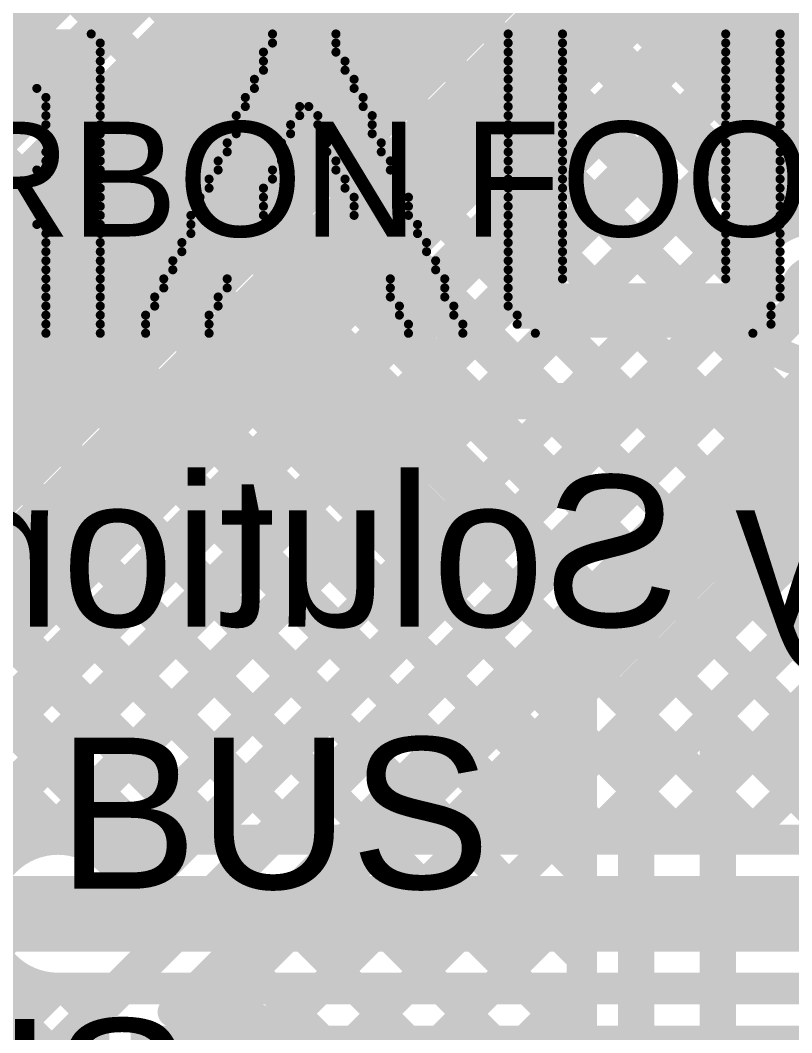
# Model space of a CAD drawing. Header units: millimetres. Extents: x -0.33 to 3.26, y -0.12 to 2.83.
# Drawn here: x 0.8455 to 1.1009, y 0.5646 to 0.8995 of the extents above; entities that cross this region are included whole.
import ezdxf

# ---------------------------------------------------------------- set-up
doc = ezdxf.new("R2010")
doc.units = ezdxf.units.MM
doc.header["$MEASUREMENT"] = 0
for name, color, linetype in [('BottomLayer', 5, 'Continuous'), ('BottomOverlay', 54, 'Continuous'), ('TopLayer', 1, 'Continuous'), ('TopOverlay', 2, 'Continuous'), ('ViaHoleLayer', 16, 'Continuous')]:
    doc.layers.add(name, color=color, linetype=linetype)
doc.styles.add('Agency FB', font='', dxfattribs={"height": 0.2})
doc.styles.add('Arial', font='', dxfattribs={"height": 0.2})
doc.styles.get('Agency FB').set_extended_font_data('Agency FB')
doc.styles.get('Arial').set_extended_font_data('Arial')

msp = doc.modelspace()

# ---------------------------------------------------------------- hatches: boundary and pattern name
at = {"layer": 'BottomLayer'}
h = msp.add_hatch(color=5, dxfattribs=at)
edge = h.paths.add_edge_path()
edge.add_arc((1.109, 0.81), 0.01181, 0, 360)
h = msp.add_hatch(color=5, dxfattribs=at)
edge = h.paths.add_edge_path()
edge.add_arc((0.858, 0.604), 0.01181, 0, 360)
at = {"layer": 'TopLayer'}
h = msp.add_hatch(color=1, dxfattribs=at)
edge = h.paths.add_edge_path()
edge.add_arc((1.109, 0.81), 0.01181, 0, 360)
h = msp.add_hatch(color=1, dxfattribs=at)
edge = h.paths.add_edge_path()
edge.add_arc((0.858, 0.604), 0.01181, 0, 360)
msp.add_hatch(color=1, dxfattribs=at).paths.add_polyline_path([(0.882, 0.525), (1.595, 0.525), (1.595, 0.567), (0.882, 0.567)])
at = {"layer": 'ViaHoleLayer'}
h = msp.add_hatch(color=16, dxfattribs=at)
edge = h.paths.add_edge_path()
edge.add_arc((0.858, 0.604), 0.00591, 0, 360)

# ---------------------------------------------------------------- linework, layer by layer
at = {"layer": 'BottomLayer'}
for points, const_width in [([(0.61254, 0.659), (1.06154, 1.108)], 0.01), ([(0.69086, 0.7404), (1.05846, 1.108)], 0.01), ([(0.62, 0.641), (1.079, 1.1)], 0.012), ([(0.45772, 0.44817), (1.09154, 1.082)], 0.01), ([(0.63275, 0.6283), (1.08646, 1.082)], 0.01), ([(0.90891, 0.5715), (1.41398, 1.07656)], 0.01), ([(0.46517, 0.43017), (1.1066, 1.0716)], 0.012), ([(0.47792, 0.41747), (1.11405, 1.0536)], 0.01), ([(0.5693, 0.50575), (1.11714, 1.0536)], 0.01), ([(1.07636, 0.67136), (1.449, 1.044)], 0.012), ([(0.582, 0.493), (1.131, 1.042)], 0.012), ([(0.6, 0.40401), (1.21999, 1.024)], 0.01), ([(0.6, 0.46058), (1.16342, 1.024)], 0.01), ([(0.6, 0.48554), (1.13846, 1.024)], 0.01), ([(0.6, 0.43229), (1.19171, 1.024)], 0.01), ([(0.85277, 0.6285), (1.24827, 1.024)], 0.01), ([(1.09436, 0.6639), (1.45646, 1.026)], 0.01), ([(0.87459, 0.62203), (1.26982, 1.01726)], 0.01), ([(1.05141, 0.93695), (1.16645, 0.82191)], 0.01), ([(1.03727, 0.92281), (1.15231, 0.80777)], 0.01), ([(1.02312, 0.90867), (1.09982, 0.83197)], 0.01), ([(0.89741, 0.89296), (0.89996, 0.89041)], 0.01), ([(1.00898, 0.89453), (1.0863, 0.8172)], 0.01), ([(1.03666, 0.69211), (1.23844, 0.89389)], 0.01), ([(0.99484, 0.88038), (1.07438, 0.80084)], 0.01), ([(1.04936, 0.67936), (1.25119, 0.88119)], 0.012), ([(0.88327, 0.87881), (0.88581, 0.87627)], 0.01), ([(0.9807, 0.86624), (1.06024, 0.7867)], 0.01), ([(0.86913, 0.86467), (0.87167, 0.86213)], 0.01), ([(0.85499, 0.85053), (0.85753, 0.84799)], 0.01), ([(0.96655, 0.8521), (1.0461, 0.77255)], 0.01), ([(0.84084, 0.83639), (0.84339, 0.83384)], 0.01), ([(0.95241, 0.83796), (1.03196, 0.75841)], 0.01), ([(0.93827, 0.82381), (1.01781, 0.74427)], 0.01), ([(0.648, 0.349), (1.109, 0.81)], 0.012), ([(0.88208, 0.60853), (1.08525, 0.81171)], 0.01), ([(0.92413, 0.80967), (1.00367, 0.73013)], 0.01), ([(0.90999, 0.79553), (0.98953, 0.71599)], 0.01), ([(0.89596, 0.5715), (1.11071, 0.78625)], 0.01), ([(0.89584, 0.78139), (0.97539, 0.70184)], 0.01), ([(1.09984, 0.77538), (1.10988, 0.76534)], 0.01), ([(0.8817, 0.76725), (0.96125, 0.6877)], 0.01), ([(1.0857, 0.76124), (1.09574, 0.7512)], 0.01), ([(0.86756, 0.7531), (0.9471, 0.67356)], 0.01), ([(1.07155, 0.7471), (1.0816, 0.73705)], 0.01), ([(0.85342, 0.73896), (0.93296, 0.65942)], 0.01), ([(1.05741, 0.73296), (1.06746, 0.72291)], 0.01), ([(0.83927, 0.72482), (0.91882, 0.64528)], 0.01), ([(1.04327, 0.71881), (1.05331, 0.70877)], 0.01), ([(0.82513, 0.71068), (0.90468, 0.63113)], 0.01), ([(1.02913, 0.70467), (1.03917, 0.69463)], 0.01), ([(0.81099, 0.69653), (0.89053, 0.61699)], 0.01), ([(1.01499, 0.69053), (1.03136, 0.67416)], 0.01), ([(0.79685, 0.68239), (0.85074, 0.6285)], 0.01), ([(1.03136, 0.08882), (1.03136, 0.67936)], 0.01), ([(1.04936, 0.06681), (1.04936, 0.67936)], 0.012), ([(1.00084, 0.67639), (1.03136, 0.64587)], 0.01), ([(1.07636, 0.1119), (1.07636, 0.67136)], 0.012), ([(0.93066, 0.56496), (1.03136, 0.66566)], 0.01), ([(1.09627, 0.66581), (1.10608, 0.656)], 0.01), ([(0.9867, 0.66225), (1.03136, 0.61759)], 0.01), ([(1.09436, 0.656), (1.09436, 0.6639)], 0.01), ([(1.09436, 0.656), (1.429, 0.656)], 0.01), ([(0.97256, 0.6481), (1.03136, 0.5893)], 0.01), ([(0.93836, 0.54438), (1.03136, 0.63738)], 0.01), ([(0.95842, 0.63396), (1.03136, 0.56102)], 0.01), ([(0.839, 0.6285), (0.858, 0.6285)], 0.01), ([(0.94427, 0.61982), (1.03136, 0.53273)], 0.01), ([(0.677, 0.442), (0.839, 0.604)], 0.025), ([(0.839, 0.604), (0.858, 0.604)], 0.025), ([(0.92243, 0.50017), (1.03136, 0.6091)], 0.01), ([(0.93013, 0.60568), (1.03136, 0.50445)], 0.01), ([(0.91599, 0.59153), (1.03136, 0.47617)], 0.01), ([(0.6353, 0.36175), (0.85304, 0.5795)], 0.01), ([(0.69432, 0.42468), (0.84915, 0.5795)], 0.01), ([(0.84915, 0.5795), (0.85304, 0.5795)], 0.01), ([(0.93549, 0.48495), (1.03136, 0.58081)], 0.01), ([(0.90185, 0.57739), (0.90774, 0.5715)], 0.01), ([(0.89596, 0.5715), (0.914, 0.5715)], 0.01)]:
    msp.add_lwpolyline(points, dxfattribs=dict(at, const_width=const_width))
for points, const_width in [([(0.89491, 0.89296, 1), (0.89991, 0.89296, 1)], 0.005), ([(1.00648, 0.89453, 1), (1.01148, 0.89453, 1)], 0.005), ([(0.89746, 0.89041, 1), (0.90246, 0.89041, 1)], 0.005), ([(0.99234, 0.88038, 1), (0.99734, 0.88038, 1)], 0.005), ([(0.88077, 0.87881, 1), (0.88577, 0.87881, 1)], 0.005), ([(0.88331, 0.87627, 1), (0.88831, 0.87627, 1)], 0.005), ([(0.9782, 0.86624, 1), (0.9832, 0.86624, 1)], 0.005), ([(0.86663, 0.86467, 1), (0.87163, 0.86467, 1)], 0.005), ([(0.86917, 0.86213, 1), (0.87417, 0.86213, 1)], 0.005), ([(0.85249, 0.85053, 1), (0.85749, 0.85053, 1)], 0.005), ([(0.96405, 0.8521, 1), (0.96905, 0.8521, 1)], 0.005), ([(0.85503, 0.84799, 1), (0.86003, 0.84799, 1)], 0.005), ([(0.83834, 0.83639, 1), (0.84334, 0.83639, 1)], 0.005), ([(0.94991, 0.83796, 1), (0.95491, 0.83796, 1)], 0.005), ([(0.84089, 0.83384, 1), (0.84589, 0.83384, 1)], 0.005), ([(1.09732, 0.83197, 1), (1.10232, 0.83197, 1)], 0.005), ([(0.93577, 0.82381, 1), (0.94077, 0.82381, 1)], 0.005), ([(1.0838, 0.8172, 1), (1.0888, 0.8172, 1)], 0.005), ([(0.92163, 0.80967, 1), (0.92663, 0.80967, 1)], 0.005), ([(1.08275, 0.81171, 1), (1.08775, 0.81171, 1)], 0.005), ([(1.08275, 0.81171, 1), (1.08775, 0.81171, 1)], 0.005), ([(1.07188, 0.80084, 1), (1.07688, 0.80084, 1)], 0.005), ([(0.90749, 0.79553, 1), (0.91249, 0.79553, 1)], 0.005), ([(1.05774, 0.7867, 1), (1.06274, 0.7867, 1)], 0.005), ([(0.89334, 0.78139, 1), (0.89834, 0.78139, 1)], 0.005), ([(1.09734, 0.77538, 1), (1.10234, 0.77538, 1)], 0.005), ([(1.0436, 0.77255, 1), (1.0486, 0.77255, 1)], 0.005), ([(0.8792, 0.76725, 1), (0.8842, 0.76725, 1)], 0.005), ([(1.0832, 0.76124, 1), (1.0882, 0.76124, 1)], 0.005), ([(1.02946, 0.75841, 1), (1.03446, 0.75841, 1)], 0.005), ([(0.86506, 0.7531, 1), (0.87006, 0.7531, 1)], 0.005), ([(1.09324, 0.7512, 1), (1.09824, 0.7512, 1)], 0.005), ([(1.06905, 0.7471, 1), (1.07405, 0.7471, 1)], 0.005), ([(1.01531, 0.74427, 1), (1.02031, 0.74427, 1)], 0.005), ([(0.85092, 0.73896, 1), (0.85592, 0.73896, 1)], 0.005), ([(1.0791, 0.73705, 1), (1.0841, 0.73705, 1)], 0.005), ([(1.05491, 0.73296, 1), (1.05991, 0.73296, 1)], 0.005), ([(1.00117, 0.73013, 1), (1.00617, 0.73013, 1)], 0.005), ([(1.06496, 0.72291, 1), (1.06996, 0.72291, 1)], 0.005), ([(1.04077, 0.71881, 1), (1.04577, 0.71881, 1)], 0.005), ([(0.98703, 0.71599, 1), (0.99203, 0.71599, 1)], 0.005), ([(1.05081, 0.70877, 1), (1.05581, 0.70877, 1)], 0.005), ([(0.97289, 0.70184, 1), (0.97789, 0.70184, 1)], 0.005), ([(1.02663, 0.70467, 1), (1.03163, 0.70467, 1)], 0.005), ([(1.03413, 0.69209, 1), (1.03913, 0.69209, 1)], 0.005), ([(1.03416, 0.69211, 1), (1.03916, 0.69211, 1)], 0.005), ([(1.03416, 0.69211, 1), (1.03916, 0.69211, 1)], 0.005), ([(1.03667, 0.69463, 1), (1.04167, 0.69463, 1)], 0.005), ([(1.01249, 0.69053, 1), (1.01749, 0.69053, 1)], 0.005), ([(0.95875, 0.6877, 1), (0.96375, 0.6877, 1)], 0.005), ([(1.02886, 0.67936, 1), (1.03386, 0.67936, 1)], 0.005), ([(1.02886, 0.67936, 1), (1.03386, 0.67936, 1)], 0.005), ([(1.02886, 0.67936, 1), (1.03386, 0.67936, 1)], 0.005), ([(1.04636, 0.67936, 1), (1.05236, 0.67936, 1)], 0.006), ([(1.04636, 0.67936, 1), (1.05236, 0.67936, 1)], 0.006), ([(0.99834, 0.67639, 1), (1.00334, 0.67639, 1)], 0.005), ([(0.9446, 0.67356, 1), (0.9496, 0.67356, 1)], 0.005), ([(1.02886, 0.67416, 1), (1.03386, 0.67416, 1)], 0.005), ([(1.07336, 0.67136, 1), (1.07936, 0.67136, 1)], 0.006), ([(1.07336, 0.67136, 1), (1.07936, 0.67136, 1)], 0.006), ([(1.02886, 0.66566, 1), (1.03386, 0.66566, 1)], 0.005), ([(1.09377, 0.66581, 1), (1.09877, 0.66581, 1)], 0.005), ([(0.9842, 0.66225, 1), (0.9892, 0.66225, 1)], 0.005), ([(1.09186, 0.6639, 1), (1.09686, 0.6639, 1)], 0.005), ([(1.09186, 0.6639, 1), (1.09686, 0.6639, 1)], 0.005), ([(0.93046, 0.65942, 1), (0.93546, 0.65942, 1)], 0.005), ([(1.09186, 0.656, 1), (1.09686, 0.656, 1)], 0.005), ([(1.09186, 0.656, 1), (1.09686, 0.656, 1)], 0.005), ([(0.97006, 0.6481, 1), (0.97506, 0.6481, 1)], 0.005), ([(0.91632, 0.64528, 1), (0.92132, 0.64528, 1)], 0.005), ([(1.02886, 0.64587, 1), (1.03386, 0.64587, 1)], 0.005), ([(1.02886, 0.63738, 1), (1.03386, 0.63738, 1)], 0.005), ([(0.95592, 0.63396, 1), (0.96092, 0.63396, 1)], 0.005), ([(0.84824, 0.6285, 1), (0.85324, 0.6285, 1)], 0.005), ([(0.85027, 0.6285, 1), (0.85527, 0.6285, 1)], 0.005), ([(0.8555, 0.6285, 1), (0.8605, 0.6285, 1)], 0.005), ([(0.8555, 0.6285, 1), (0.8605, 0.6285, 1)], 0.005), ([(0.90218, 0.63113, 1), (0.90718, 0.63113, 1)], 0.005), ([(0.87209, 0.62203, 1), (0.87709, 0.62203, 1)], 0.005), ([(0.94178, 0.61982, 1), (0.94678, 0.61982, 1)], 0.005), ([(0.88803, 0.61699, 1), (0.89303, 0.61699, 1)], 0.005), ([(1.02886, 0.61759, 1), (1.03386, 0.61759, 1)], 0.005), ([(0.83275, 0.604, 1), (0.84525, 0.604, 1)], 0.0125), ([(0.83275, 0.604, 1), (0.84525, 0.604, 1)], 0.0125), ([(0.85175, 0.604, 1), (0.86425, 0.604, 1)], 0.0125), ([(0.87958, 0.60853, 1), (0.88458, 0.60853, 1)], 0.005), ([(0.87958, 0.60853, 1), (0.88458, 0.60853, 1)], 0.005), ([(1.02886, 0.6091, 1), (1.03386, 0.6091, 1)], 0.005), ([(0.92763, 0.60568, 1), (0.93263, 0.60568, 1)], 0.005), ([(0.91349, 0.59153, 1), (0.91849, 0.59153, 1)], 0.005), ([(1.02886, 0.5893, 1), (1.03386, 0.5893, 1)], 0.005), ([(0.84665, 0.5795, 1), (0.85165, 0.5795, 1)], 0.005), ([(0.84665, 0.5795, 1), (0.85165, 0.5795, 1)], 0.005), ([(0.85054, 0.5795, 1), (0.85554, 0.5795, 1)], 0.005), ([(0.85054, 0.5795, 1), (0.85554, 0.5795, 1)], 0.005), ([(1.02886, 0.58081, 1), (1.03386, 0.58081, 1)], 0.005), ([(0.89935, 0.57739, 1), (0.90435, 0.57739, 1)], 0.005), ([(0.89346, 0.5715, 1), (0.89846, 0.5715, 1)], 0.005), ([(0.89346, 0.5715, 1), (0.89846, 0.5715, 1)], 0.005), ([(0.90524, 0.5715, 1), (0.91024, 0.5715, 1)], 0.005), ([(0.90641, 0.5715, 1), (0.91141, 0.5715, 1)], 0.005), ([(0.9115, 0.5715, 1), (0.9165, 0.5715, 1)], 0.005), ([(0.9115, 0.5715, 1), (0.9165, 0.5715, 1)], 0.005), ([(0.92816, 0.56496, 1), (0.93316, 0.56496, 1)], 0.005), ([(1.02886, 0.56102, 1), (1.03386, 0.56102, 1)], 0.005)]:
    msp.add_lwpolyline(points, format="xyb", close=True, dxfattribs=dict(at, const_width=const_width))
at = {"layer": 'BottomLayer', "const_width": 0.01}
for points in [[(1.08525, 0.81171, -0.964773), (1.13281, 0.81)], [(1.03136, 0.67936, -0.199396), (1.03666, 0.69211)], [(1.03136, 0.67936, -0.198912), (1.03663, 0.69209)], [(0.858, 0.6285, -0.360703), (0.88208, 0.60853)], [(0.914, 0.5715, -0.414214), (0.9385, 0.547)]]:
    msp.add_lwpolyline(points, format="xyb", dxfattribs=at)
at = {"layer": 'BottomOverlay', "const_width": 0.003}
for points in [[(0.8, 0.895), (0.869, 0.895)], [(0.929, 0.895), (0.95, 0.895)], [(1.007, 0.895), (1.025, 0.895)], [(1.079, 0.895), (1.097, 0.895)], [(0.791, 0.892), (0.872, 0.892)], [(0.929, 0.892), (0.95, 0.892)], [(1.007, 0.892), (1.025, 0.892)], [(1.079, 0.892), (1.097, 0.892)], [(0.785, 0.886), (0.872, 0.886)], [(0.788, 0.889), (0.872, 0.889)], [(0.926, 0.889), (0.95, 0.889)], [(0.926, 0.886), (0.953, 0.886)], [(1.007, 0.889), (1.025, 0.889)], [(1.007, 0.886), (1.025, 0.886)], [(1.079, 0.889), (1.097, 0.889)], [(1.079, 0.886), (1.097, 0.886)], [(0.785, 0.883), (0.872, 0.883)], [(0.926, 0.883), (0.953, 0.883)], [(1.007, 0.883), (1.025, 0.883)], [(1.079, 0.883), (1.097, 0.883)], [(0.785, 0.88), (0.872, 0.88)], [(0.923, 0.88), (0.956, 0.88)], [(1.007, 0.88), (1.025, 0.88)], [(1.079, 0.88), (1.097, 0.88)], [(0.851, 0.877), (0.872, 0.877)], [(0.923, 0.877), (0.956, 0.877)], [(1.007, 0.877), (1.025, 0.877)], [(1.079, 0.877), (1.097, 0.877)], [(0.854, 0.874), (0.872, 0.874)], [(0.92, 0.874), (0.959, 0.874)], [(1.007, 0.874), (1.025, 0.874)], [(1.079, 0.874), (1.097, 0.874)], [(0.854, 0.871), (0.872, 0.871)], [(0.92, 0.871), (0.938, 0.871)], [(0.941, 0.871), (0.959, 0.871)], [(1.007, 0.871), (1.025, 0.871)], [(1.079, 0.871), (1.097, 0.871)], [(0.854, 0.868), (0.872, 0.868)], [(0.917, 0.868), (0.938, 0.868)], [(0.944, 0.868), (0.962, 0.868)], [(1.007, 0.868), (1.025, 0.868)], [(1.079, 0.868), (1.097, 0.868)], [(0.854, 0.865), (0.872, 0.865)], [(0.917, 0.865), (0.935, 0.865)], [(0.944, 0.865), (0.962, 0.865)], [(1.007, 0.865), (1.025, 0.865)], [(1.079, 0.865), (1.097, 0.865)], [(0.854, 0.862), (0.872, 0.862)], [(0.917, 0.862), (0.935, 0.862)], [(0.947, 0.862), (0.962, 0.862)], [(1.007, 0.862), (1.025, 0.862)], [(1.079, 0.862), (1.097, 0.862)], [(0.854, 0.859), (0.872, 0.859)], [(0.854, 0.856), (0.872, 0.856)], [(0.914, 0.859), (0.932, 0.859)], [(0.914, 0.856), (0.932, 0.856)], [(0.947, 0.859), (0.965, 0.859)], [(0.947, 0.856), (0.965, 0.856)], [(1.007, 0.859), (1.025, 0.859)], [(1.007, 0.856), (1.025, 0.856)], [(1.079, 0.859), (1.097, 0.859)], [(1.079, 0.856), (1.097, 0.856)], [(0.854, 0.853), (0.872, 0.853)], [(0.911, 0.853), (0.932, 0.853)], [(0.95, 0.853), (0.968, 0.853)], [(1.007, 0.853), (1.025, 0.853)], [(1.079, 0.853), (1.097, 0.853)], [(0.851, 0.85), (0.872, 0.85)], [(0.911, 0.85), (0.929, 0.85)], [(0.95, 0.85), (0.968, 0.85)], [(1.007, 0.85), (1.025, 0.85)], [(1.079, 0.85), (1.097, 0.85)], [(0.785, 0.847), (0.872, 0.847)], [(0.908, 0.847), (0.929, 0.847)], [(0.953, 0.847), (0.971, 0.847)], [(1.007, 0.847), (1.025, 0.847)], [(1.079, 0.847), (1.097, 0.847)], [(0.785, 0.844), (0.872, 0.844)], [(0.908, 0.844), (0.926, 0.844)], [(0.953, 0.844), (0.971, 0.844)], [(1.007, 0.844), (1.025, 0.844)], [(1.079, 0.844), (1.097, 0.844)], [(0.788, 0.841), (0.872, 0.841)], [(0.905, 0.841), (0.926, 0.841)], [(0.956, 0.841), (0.974, 0.841)], [(1.007, 0.841), (1.025, 0.841)], [(1.079, 0.841), (1.097, 0.841)], [(0.788, 0.838), (0.872, 0.838)], [(0.905, 0.838), (0.926, 0.838)], [(0.956, 0.838), (0.974, 0.838)], [(1.007, 0.838), (1.025, 0.838)], [(1.079, 0.838), (1.097, 0.838)], [(0.791, 0.835), (0.872, 0.835)], [(0.902, 0.835), (0.926, 0.835)], [(0.956, 0.835), (0.974, 0.835)], [(1.007, 0.835), (1.025, 0.835)], [(1.079, 0.835), (1.097, 0.835)], [(0.851, 0.832), (0.872, 0.832)], [(0.902, 0.832), (0.977, 0.832)], [(1.007, 0.832), (1.025, 0.832)], [(1.079, 0.832), (1.097, 0.832)], [(0.854, 0.829), (0.872, 0.829)], [(0.854, 0.826), (0.872, 0.826)], [(0.899, 0.826), (0.98, 0.826)], [(0.902, 0.829), (0.977, 0.829)], [(1.007, 0.829), (1.025, 0.829)], [(1.007, 0.826), (1.025, 0.826)], [(1.079, 0.829), (1.097, 0.829)], [(1.079, 0.826), (1.097, 0.826)], [(0.854, 0.823), (0.872, 0.823)], [(0.899, 0.823), (0.98, 0.823)], [(1.007, 0.823), (1.025, 0.823)], [(1.079, 0.823), (1.097, 0.823)], [(0.854, 0.82), (0.872, 0.82)], [(0.896, 0.82), (0.983, 0.82)], [(1.007, 0.82), (1.025, 0.82)], [(1.079, 0.82), (1.097, 0.82)], [(0.854, 0.817), (0.872, 0.817)], [(0.896, 0.817), (0.983, 0.817)], [(1.007, 0.817), (1.025, 0.817)], [(1.079, 0.817), (1.097, 0.817)], [(0.854, 0.814), (0.872, 0.814)], [(0.893, 0.814), (0.914, 0.814)], [(0.968, 0.814), (0.986, 0.814)], [(1.007, 0.814), (1.025, 0.814)], [(1.079, 0.814), (1.097, 0.814)], [(0.854, 0.811), (0.872, 0.811)], [(0.893, 0.811), (0.914, 0.811)], [(0.968, 0.811), (0.986, 0.811)], [(1.007, 0.811), (1.097, 0.811)], [(0.854, 0.808), (0.872, 0.808)], [(0.89, 0.808), (0.911, 0.808)], [(0.968, 0.808), (0.986, 0.808)], [(1.007, 0.808), (1.097, 0.808)], [(0.854, 0.805), (0.872, 0.805)], [(0.89, 0.805), (0.911, 0.805)], [(0.971, 0.805), (0.989, 0.805)], [(1.007, 0.805), (1.094, 0.805)], [(0.854, 0.802), (0.872, 0.802)], [(0.854, 0.799), (0.872, 0.799)], [(0.887, 0.802), (0.908, 0.802)], [(0.887, 0.799), (0.908, 0.799)], [(0.971, 0.802), (0.989, 0.802)], [(0.974, 0.799), (0.992, 0.799)], [(1.01, 0.802), (1.094, 0.802)], [(1.01, 0.799), (1.094, 0.799)], [(0.854, 0.796), (0.872, 0.796)], [(0.887, 0.796), (0.908, 0.796)], [(0.974, 0.796), (0.992, 0.796)], [(1.016, 0.796), (1.088, 0.796)], [(0.662, 0.778), (1.304, 0.778)], [(0.662, 0.775), (1.31, 0.775)], [(0.662, 0.772), (1.313, 0.772)], [(0.662, 0.769), (1.319, 0.769)]]:
    msp.add_lwpolyline(points, dxfattribs=at)
at = {"layer": 'BottomOverlay', "const_width": 0.0015}
for points in [[(0.86825, 0.895, 1), (0.86975, 0.895, 1)], [(0.92825, 0.895, 1), (0.92975, 0.895, 1)], [(0.94925, 0.895, 1), (0.95075, 0.895, 1)], [(1.00625, 0.895, 1), (1.00775, 0.895, 1)], [(1.02425, 0.895, 1), (1.02575, 0.895, 1)], [(1.07825, 0.895, 1), (1.07975, 0.895, 1)], [(1.09625, 0.895, 1), (1.09775, 0.895, 1)], [(0.87125, 0.892, 1), (0.87275, 0.892, 1)], [(0.92825, 0.892, 1), (0.92975, 0.892, 1)], [(0.94925, 0.892, 1), (0.95075, 0.892, 1)], [(1.00625, 0.892, 1), (1.00775, 0.892, 1)], [(1.02425, 0.892, 1), (1.02575, 0.892, 1)], [(1.07825, 0.892, 1), (1.07975, 0.892, 1)], [(1.09625, 0.892, 1), (1.09775, 0.892, 1)], [(0.87125, 0.889, 1), (0.87275, 0.889, 1)], [(0.87125, 0.886, 1), (0.87275, 0.886, 1)], [(0.92525, 0.889, 1), (0.92675, 0.889, 1)], [(0.92525, 0.886, 1), (0.92675, 0.886, 1)], [(0.94925, 0.889, 1), (0.95075, 0.889, 1)], [(0.95225, 0.886, 1), (0.95375, 0.886, 1)], [(1.00625, 0.889, 1), (1.00775, 0.889, 1)], [(1.00625, 0.886, 1), (1.00775, 0.886, 1)], [(1.02425, 0.889, 1), (1.02575, 0.889, 1)], [(1.02425, 0.886, 1), (1.02575, 0.886, 1)], [(1.07825, 0.889, 1), (1.07975, 0.889, 1)], [(1.07825, 0.886, 1), (1.07975, 0.886, 1)], [(1.09625, 0.889, 1), (1.09775, 0.889, 1)], [(1.09625, 0.886, 1), (1.09775, 0.886, 1)], [(0.87125, 0.883, 1), (0.87275, 0.883, 1)], [(0.92525, 0.883, 1), (0.92675, 0.883, 1)], [(0.95225, 0.883, 1), (0.95375, 0.883, 1)], [(1.00625, 0.883, 1), (1.00775, 0.883, 1)], [(1.02425, 0.883, 1), (1.02575, 0.883, 1)], [(1.07825, 0.883, 1), (1.07975, 0.883, 1)], [(1.09625, 0.883, 1), (1.09775, 0.883, 1)], [(0.87125, 0.88, 1), (0.87275, 0.88, 1)], [(0.92225, 0.88, 1), (0.92375, 0.88, 1)], [(0.95525, 0.88, 1), (0.95675, 0.88, 1)], [(1.00625, 0.88, 1), (1.00775, 0.88, 1)], [(1.02425, 0.88, 1), (1.02575, 0.88, 1)], [(1.07825, 0.88, 1), (1.07975, 0.88, 1)], [(1.09625, 0.88, 1), (1.09775, 0.88, 1)], [(0.85025, 0.877, 1), (0.85175, 0.877, 1)], [(0.87125, 0.877, 1), (0.87275, 0.877, 1)], [(0.92225, 0.877, 1), (0.92375, 0.877, 1)], [(0.95525, 0.877, 1), (0.95675, 0.877, 1)], [(1.00625, 0.877, 1), (1.00775, 0.877, 1)], [(1.02425, 0.877, 1), (1.02575, 0.877, 1)], [(1.07825, 0.877, 1), (1.07975, 0.877, 1)], [(1.09625, 0.877, 1), (1.09775, 0.877, 1)], [(0.85325, 0.874, 1), (0.85475, 0.874, 1)], [(0.87125, 0.874, 1), (0.87275, 0.874, 1)], [(0.91925, 0.874, 1), (0.92075, 0.874, 1)], [(0.95825, 0.874, 1), (0.95975, 0.874, 1)], [(1.00625, 0.874, 1), (1.00775, 0.874, 1)], [(1.02425, 0.874, 1), (1.02575, 0.874, 1)], [(1.07825, 0.874, 1), (1.07975, 0.874, 1)], [(1.09625, 0.874, 1), (1.09775, 0.874, 1)], [(0.85325, 0.871, 1), (0.85475, 0.871, 1)], [(0.87125, 0.871, 1), (0.87275, 0.871, 1)], [(0.91925, 0.871, 1), (0.92075, 0.871, 1)], [(0.93725, 0.871, 1), (0.93875, 0.871, 1)], [(0.94025, 0.871, 1), (0.94175, 0.871, 1)], [(0.95825, 0.871, 1), (0.95975, 0.871, 1)], [(1.00625, 0.871, 1), (1.00775, 0.871, 1)], [(1.02425, 0.871, 1), (1.02575, 0.871, 1)], [(1.07825, 0.871, 1), (1.07975, 0.871, 1)], [(1.09625, 0.871, 1), (1.09775, 0.871, 1)], [(0.85325, 0.868, 1), (0.85475, 0.868, 1)], [(0.87125, 0.868, 1), (0.87275, 0.868, 1)], [(0.91625, 0.868, 1), (0.91775, 0.868, 1)], [(0.93725, 0.868, 1), (0.93875, 0.868, 1)], [(0.94325, 0.868, 1), (0.94475, 0.868, 1)], [(0.96125, 0.868, 1), (0.96275, 0.868, 1)], [(1.00625, 0.868, 1), (1.00775, 0.868, 1)], [(1.02425, 0.868, 1), (1.02575, 0.868, 1)], [(1.07825, 0.868, 1), (1.07975, 0.868, 1)], [(1.09625, 0.868, 1), (1.09775, 0.868, 1)], [(0.85325, 0.865, 1), (0.85475, 0.865, 1)], [(0.87125, 0.865, 1), (0.87275, 0.865, 1)], [(0.91625, 0.865, 1), (0.91775, 0.865, 1)], [(0.93425, 0.865, 1), (0.93575, 0.865, 1)], [(0.94325, 0.865, 1), (0.94475, 0.865, 1)], [(0.96125, 0.865, 1), (0.96275, 0.865, 1)], [(1.00625, 0.865, 1), (1.00775, 0.865, 1)], [(1.02425, 0.865, 1), (1.02575, 0.865, 1)], [(1.07825, 0.865, 1), (1.07975, 0.865, 1)], [(1.09625, 0.865, 1), (1.09775, 0.865, 1)], [(0.85325, 0.862, 1), (0.85475, 0.862, 1)], [(0.87125, 0.862, 1), (0.87275, 0.862, 1)], [(0.91625, 0.862, 1), (0.91775, 0.862, 1)], [(0.93425, 0.862, 1), (0.93575, 0.862, 1)], [(0.94625, 0.862, 1), (0.94775, 0.862, 1)], [(0.96125, 0.862, 1), (0.96275, 0.862, 1)], [(1.00625, 0.862, 1), (1.00775, 0.862, 1)], [(1.02425, 0.862, 1), (1.02575, 0.862, 1)], [(1.07825, 0.862, 1), (1.07975, 0.862, 1)], [(1.09625, 0.862, 1), (1.09775, 0.862, 1)], [(0.85325, 0.859, 1), (0.85475, 0.859, 1)], [(0.85325, 0.856, 1), (0.85475, 0.856, 1)], [(0.87125, 0.859, 1), (0.87275, 0.859, 1)], [(0.87125, 0.856, 1), (0.87275, 0.856, 1)], [(0.91325, 0.859, 1), (0.91475, 0.859, 1)], [(0.91325, 0.856, 1), (0.91475, 0.856, 1)], [(0.93125, 0.859, 1), (0.93275, 0.859, 1)], [(0.93125, 0.856, 1), (0.93275, 0.856, 1)], [(0.94625, 0.859, 1), (0.94775, 0.859, 1)], [(0.94625, 0.856, 1), (0.94775, 0.856, 1)], [(0.96425, 0.859, 1), (0.96575, 0.859, 1)], [(0.96425, 0.856, 1), (0.96575, 0.856, 1)], [(1.00625, 0.859, 1), (1.00775, 0.859, 1)], [(1.00625, 0.856, 1), (1.00775, 0.856, 1)], [(1.02425, 0.859, 1), (1.02575, 0.859, 1)], [(1.02425, 0.856, 1), (1.02575, 0.856, 1)], [(1.07825, 0.859, 1), (1.07975, 0.859, 1)], [(1.07825, 0.856, 1), (1.07975, 0.856, 1)], [(1.09625, 0.859, 1), (1.09775, 0.859, 1)], [(1.09625, 0.856, 1), (1.09775, 0.856, 1)], [(0.85325, 0.853, 1), (0.85475, 0.853, 1)], [(0.87125, 0.853, 1), (0.87275, 0.853, 1)], [(0.91025, 0.853, 1), (0.91175, 0.853, 1)], [(0.93125, 0.853, 1), (0.93275, 0.853, 1)], [(0.94925, 0.853, 1), (0.95075, 0.853, 1)], [(0.96725, 0.853, 1), (0.96875, 0.853, 1)], [(1.00625, 0.853, 1), (1.00775, 0.853, 1)], [(1.02425, 0.853, 1), (1.02575, 0.853, 1)], [(1.07825, 0.853, 1), (1.07975, 0.853, 1)], [(1.09625, 0.853, 1), (1.09775, 0.853, 1)], [(0.85025, 0.85, 1), (0.85175, 0.85, 1)], [(0.87125, 0.85, 1), (0.87275, 0.85, 1)], [(0.91025, 0.85, 1), (0.91175, 0.85, 1)], [(0.92825, 0.85, 1), (0.92975, 0.85, 1)], [(0.94925, 0.85, 1), (0.95075, 0.85, 1)], [(0.96725, 0.85, 1), (0.96875, 0.85, 1)], [(1.00625, 0.85, 1), (1.00775, 0.85, 1)], [(1.02425, 0.85, 1), (1.02575, 0.85, 1)], [(1.07825, 0.85, 1), (1.07975, 0.85, 1)], [(1.09625, 0.85, 1), (1.09775, 0.85, 1)], [(0.87125, 0.847, 1), (0.87275, 0.847, 1)], [(0.90725, 0.847, 1), (0.90875, 0.847, 1)], [(0.92825, 0.847, 1), (0.92975, 0.847, 1)], [(0.95225, 0.847, 1), (0.95375, 0.847, 1)], [(0.97025, 0.847, 1), (0.97175, 0.847, 1)], [(1.00625, 0.847, 1), (1.00775, 0.847, 1)], [(1.02425, 0.847, 1), (1.02575, 0.847, 1)], [(1.07825, 0.847, 1), (1.07975, 0.847, 1)], [(1.09625, 0.847, 1), (1.09775, 0.847, 1)], [(0.87125, 0.844, 1), (0.87275, 0.844, 1)], [(0.90725, 0.844, 1), (0.90875, 0.844, 1)], [(0.92525, 0.844, 1), (0.92675, 0.844, 1)], [(0.95225, 0.844, 1), (0.95375, 0.844, 1)], [(0.97025, 0.844, 1), (0.97175, 0.844, 1)], [(1.00625, 0.844, 1), (1.00775, 0.844, 1)], [(1.02425, 0.844, 1), (1.02575, 0.844, 1)], [(1.07825, 0.844, 1), (1.07975, 0.844, 1)], [(1.09625, 0.844, 1), (1.09775, 0.844, 1)], [(0.87125, 0.841, 1), (0.87275, 0.841, 1)], [(0.90425, 0.841, 1), (0.90575, 0.841, 1)], [(0.92525, 0.841, 1), (0.92675, 0.841, 1)], [(0.95525, 0.841, 1), (0.95675, 0.841, 1)], [(0.97325, 0.841, 1), (0.97475, 0.841, 1)], [(1.00625, 0.841, 1), (1.00775, 0.841, 1)], [(1.02425, 0.841, 1), (1.02575, 0.841, 1)], [(1.07825, 0.841, 1), (1.07975, 0.841, 1)], [(1.09625, 0.841, 1), (1.09775, 0.841, 1)], [(0.87125, 0.838, 1), (0.87275, 0.838, 1)], [(0.90425, 0.838, 1), (0.90575, 0.838, 1)], [(0.92525, 0.838, 1), (0.92675, 0.838, 1)], [(0.95525, 0.838, 1), (0.95675, 0.838, 1)], [(0.97325, 0.838, 1), (0.97475, 0.838, 1)], [(1.00625, 0.838, 1), (1.00775, 0.838, 1)], [(1.02425, 0.838, 1), (1.02575, 0.838, 1)], [(1.07825, 0.838, 1), (1.07975, 0.838, 1)], [(1.09625, 0.838, 1), (1.09775, 0.838, 1)], [(0.87125, 0.835, 1), (0.87275, 0.835, 1)], [(0.90125, 0.835, 1), (0.90275, 0.835, 1)], [(0.92525, 0.835, 1), (0.92675, 0.835, 1)], [(0.95525, 0.835, 1), (0.95675, 0.835, 1)], [(0.97325, 0.835, 1), (0.97475, 0.835, 1)], [(1.00625, 0.835, 1), (1.00775, 0.835, 1)], [(1.02425, 0.835, 1), (1.02575, 0.835, 1)], [(1.07825, 0.835, 1), (1.07975, 0.835, 1)], [(1.09625, 0.835, 1), (1.09775, 0.835, 1)], [(0.85025, 0.832, 1), (0.85175, 0.832, 1)], [(0.87125, 0.832, 1), (0.87275, 0.832, 1)], [(0.90125, 0.832, 1), (0.90275, 0.832, 1)], [(0.97625, 0.832, 1), (0.97775, 0.832, 1)], [(1.00625, 0.832, 1), (1.00775, 0.832, 1)], [(1.02425, 0.832, 1), (1.02575, 0.832, 1)], [(1.07825, 0.832, 1), (1.07975, 0.832, 1)], [(1.09625, 0.832, 1), (1.09775, 0.832, 1)], [(0.85325, 0.829, 1), (0.85475, 0.829, 1)], [(0.85325, 0.826, 1), (0.85475, 0.826, 1)], [(0.87125, 0.829, 1), (0.87275, 0.829, 1)], [(0.87125, 0.826, 1), (0.87275, 0.826, 1)], [(0.89825, 0.826, 1), (0.89975, 0.826, 1)], [(0.90125, 0.829, 1), (0.90275, 0.829, 1)], [(0.97625, 0.829, 1), (0.97775, 0.829, 1)], [(0.97925, 0.826, 1), (0.98075, 0.826, 1)], [(1.00625, 0.829, 1), (1.00775, 0.829, 1)], [(1.00625, 0.826, 1), (1.00775, 0.826, 1)], [(1.02425, 0.829, 1), (1.02575, 0.829, 1)], [(1.02425, 0.826, 1), (1.02575, 0.826, 1)], [(1.07825, 0.829, 1), (1.07975, 0.829, 1)], [(1.07825, 0.826, 1), (1.07975, 0.826, 1)], [(1.09625, 0.829, 1), (1.09775, 0.829, 1)], [(1.09625, 0.826, 1), (1.09775, 0.826, 1)], [(0.85325, 0.823, 1), (0.85475, 0.823, 1)], [(0.87125, 0.823, 1), (0.87275, 0.823, 1)], [(0.89825, 0.823, 1), (0.89975, 0.823, 1)], [(0.97925, 0.823, 1), (0.98075, 0.823, 1)], [(1.00625, 0.823, 1), (1.00775, 0.823, 1)], [(1.02425, 0.823, 1), (1.02575, 0.823, 1)], [(1.07825, 0.823, 1), (1.07975, 0.823, 1)], [(1.09625, 0.823, 1), (1.09775, 0.823, 1)], [(0.85325, 0.82, 1), (0.85475, 0.82, 1)], [(0.87125, 0.82, 1), (0.87275, 0.82, 1)], [(0.89525, 0.82, 1), (0.89675, 0.82, 1)], [(0.98225, 0.82, 1), (0.98375, 0.82, 1)], [(1.00625, 0.82, 1), (1.00775, 0.82, 1)], [(1.02425, 0.82, 1), (1.02575, 0.82, 1)], [(1.07825, 0.82, 1), (1.07975, 0.82, 1)], [(1.09625, 0.82, 1), (1.09775, 0.82, 1)], [(0.85325, 0.817, 1), (0.85475, 0.817, 1)], [(0.87125, 0.817, 1), (0.87275, 0.817, 1)], [(0.89525, 0.817, 1), (0.89675, 0.817, 1)], [(0.98225, 0.817, 1), (0.98375, 0.817, 1)], [(1.00625, 0.817, 1), (1.00775, 0.817, 1)], [(1.02425, 0.817, 1), (1.02575, 0.817, 1)], [(1.07825, 0.817, 1), (1.07975, 0.817, 1)], [(1.09625, 0.817, 1), (1.09775, 0.817, 1)], [(0.85325, 0.814, 1), (0.85475, 0.814, 1)], [(0.87125, 0.814, 1), (0.87275, 0.814, 1)], [(0.89225, 0.814, 1), (0.89375, 0.814, 1)], [(0.91325, 0.814, 1), (0.91475, 0.814, 1)], [(0.96725, 0.814, 1), (0.96875, 0.814, 1)], [(0.98525, 0.814, 1), (0.98675, 0.814, 1)], [(1.00625, 0.814, 1), (1.00775, 0.814, 1)], [(1.02425, 0.814, 1), (1.02575, 0.814, 1)], [(1.07825, 0.814, 1), (1.07975, 0.814, 1)], [(1.09625, 0.814, 1), (1.09775, 0.814, 1)], [(0.85325, 0.811, 1), (0.85475, 0.811, 1)], [(0.87125, 0.811, 1), (0.87275, 0.811, 1)], [(0.89225, 0.811, 1), (0.89375, 0.811, 1)], [(0.91325, 0.811, 1), (0.91475, 0.811, 1)], [(0.96725, 0.811, 1), (0.96875, 0.811, 1)], [(0.98525, 0.811, 1), (0.98675, 0.811, 1)], [(1.00625, 0.811, 1), (1.00775, 0.811, 1)], [(1.09625, 0.811, 1), (1.09775, 0.811, 1)], [(0.85325, 0.808, 1), (0.85475, 0.808, 1)], [(0.87125, 0.808, 1), (0.87275, 0.808, 1)], [(0.88925, 0.808, 1), (0.89075, 0.808, 1)], [(0.91025, 0.808, 1), (0.91175, 0.808, 1)], [(0.96725, 0.808, 1), (0.96875, 0.808, 1)], [(0.98525, 0.808, 1), (0.98675, 0.808, 1)], [(1.00625, 0.808, 1), (1.00775, 0.808, 1)], [(1.09625, 0.808, 1), (1.09775, 0.808, 1)], [(0.85325, 0.805, 1), (0.85475, 0.805, 1)], [(0.87125, 0.805, 1), (0.87275, 0.805, 1)], [(0.88925, 0.805, 1), (0.89075, 0.805, 1)], [(0.91025, 0.805, 1), (0.91175, 0.805, 1)], [(0.97025, 0.805, 1), (0.97175, 0.805, 1)], [(0.98825, 0.805, 1), (0.98975, 0.805, 1)], [(1.00625, 0.805, 1), (1.00775, 0.805, 1)], [(1.09325, 0.805, 1), (1.09475, 0.805, 1)], [(0.85325, 0.802, 1), (0.85475, 0.802, 1)], [(0.85325, 0.799, 1), (0.85475, 0.799, 1)], [(0.87125, 0.802, 1), (0.87275, 0.802, 1)], [(0.87125, 0.799, 1), (0.87275, 0.799, 1)], [(0.88625, 0.802, 1), (0.88775, 0.802, 1)], [(0.88625, 0.799, 1), (0.88775, 0.799, 1)], [(0.90725, 0.802, 1), (0.90875, 0.802, 1)], [(0.90725, 0.799, 1), (0.90875, 0.799, 1)], [(0.97025, 0.802, 1), (0.97175, 0.802, 1)], [(0.97325, 0.799, 1), (0.97475, 0.799, 1)], [(0.98825, 0.802, 1), (0.98975, 0.802, 1)], [(0.99125, 0.799, 1), (0.99275, 0.799, 1)], [(1.00925, 0.802, 1), (1.01075, 0.802, 1)], [(1.00925, 0.799, 1), (1.01075, 0.799, 1)], [(1.09325, 0.802, 1), (1.09475, 0.802, 1)], [(1.09325, 0.799, 1), (1.09475, 0.799, 1)], [(0.85325, 0.796, 1), (0.85475, 0.796, 1)], [(0.87125, 0.796, 1), (0.87275, 0.796, 1)], [(0.88625, 0.796, 1), (0.88775, 0.796, 1)], [(0.90725, 0.796, 1), (0.90875, 0.796, 1)], [(0.97325, 0.796, 1), (0.97475, 0.796, 1)], [(0.99125, 0.796, 1), (0.99275, 0.796, 1)], [(1.01525, 0.796, 1), (1.01675, 0.796, 1)], [(1.08725, 0.796, 1), (1.08875, 0.796, 1)]]:
    msp.add_lwpolyline(points, format="xyb", close=True, dxfattribs=at)
at = {"layer": 'TopLayer'}
for points, const_width in [([(0.717, 1.28267), (1.17167, 0.828)], 0.01), ([(0.717, 1.25721), (1.14621, 0.828)], 0.01), ([(0.71981, 1.22895), (1.11599, 0.83276)], 0.01), ([(0.6718, 1.22605), (1.08532, 0.81252)], 0.01), ([(0.70564, 1.21766), (1.09445, 0.82885)], 0.01), ([(0.6718, 1.20059), (1.29339, 0.579)], 0.01), ([(0.6718, 1.17513), (1.26793, 0.579)], 0.01), ([(0.6718, 1.14968), (1.24248, 0.579)], 0.01), ([(0.6718, 1.12422), (1.21702, 0.579)], 0.01), ([(0.6718, 1.09877), (1.19156, 0.579)], 0.01), ([(0.59659, 0.6495), (1.02932, 1.08223)], 0.01), ([(0.66732, 1.07779), (1.11661, 0.6285)], 0.01), ([(0.62204, 0.6495), (1.04204, 1.0695)], 0.01), ([(0.65462, 1.06504), (1.09115, 0.6285)], 0.01), ([(0.66291, 0.66491), (1.05477, 1.05677)], 0.01), ([(0.66291, 0.66491), (1.05477, 1.05677)], 0.01), ([(0.64189, 1.05231), (1.0657, 0.6285)], 0.01), ([(0.68854, 0.66508), (1.0675, 1.04404)], 0.01), ([(0.62916, 1.03958), (1.04024, 0.6285)], 0.01), ([(0.70464, 0.65572), (1.08023, 1.03132)], 0.01), ([(0.61643, 1.02685), (1.01479, 0.6285)], 0.01), ([(0.71499, 0.64062), (1.09296, 1.01859)], 0.01), ([(0.6037, 1.01413), (0.98933, 0.6285)], 0.01), ([(0.71733, 0.6175), (1.10568, 1.00586)], 0.01), ([(0.59098, 1.0014), (0.96387, 0.6285)], 0.01), ([(0.69687, 0.57159), (1.11841, 0.99313)], 0.01), ([(0.502, 0.98855), (0.86205, 0.6285)], 0.01), ([(0.57825, 0.98867), (0.93842, 0.6285)], 0.01), ([(0.71037, 0.55964), (1.13114, 0.9804)], 0.01), ([(0.56962, 0.97185), (0.91296, 0.6285)], 0.01), ([(0.73458, 0.55839), (1.14387, 0.96768)], 0.01), ([(0.502, 0.96309), (0.84229, 0.6228)], 0.01), ([(0.55182, 0.96419), (0.88751, 0.6285)], 0.01), ([(0.74915, 0.5475), (1.1566, 0.95495)], 0.01), ([(0.85547, 0.62837), (1.16932, 0.94222)], 0.01), ([(0.88106, 0.6285), (1.18205, 0.92949)], 0.01), ([(0.502, 0.91218), (0.87, 0.54418)], 0.01), ([(0.90651, 0.6285), (1.08534, 0.80733)], 0.01), ([(0.93197, 0.6285), (1.09455, 0.79108)], 0.01), ([(0.98288, 0.6285), (1.14638, 0.792)], 0.01), ([(1.00834, 0.6285), (1.17184, 0.792)], 0.01), ([(1.03379, 0.6285), (1.19729, 0.792)], 0.01), ([(1.05925, 0.6285), (1.22275, 0.792)], 0.01), ([(1.0847, 0.6285), (1.2482, 0.792)], 0.01), ([(0.95743, 0.6285), (1.11624, 0.78732)], 0.01), ([(0.858, 0.6285), (1.124, 0.6285)], 0.01), ([(0.858, 0.604), (1.124, 0.604)], 0.025), ([(0.78733, 0.50932), (0.85752, 0.5795)], 0.01), ([(0.858, 0.5795), (1.124, 0.5795)], 0.01), ([(0.86014, 0.5795), (0.87, 0.56964)], 0.01), ([(0.87, 0.579), (1.515, 0.579)], 0.01), ([(0.87, 0.525), (0.87, 0.579)], 0.01), ([(0.80006, 0.49659), (0.87, 0.56653)], 0.01)]:
    msp.add_lwpolyline(points, dxfattribs=dict(at, const_width=const_width))
at = {"layer": 'TopLayer', "const_width": 0.01}
for points in [[(1.12459, 0.792, -2.188794), (1.12459, 0.828)], [(0.858, 0.5795, -1), (0.858, 0.6285)]]:
    msp.add_lwpolyline(points, format="xyb", dxfattribs=at)
at = {"layer": 'TopLayer'}
for points, const_width in [([(1.09195, 0.82885, 1), (1.09695, 0.82885, 1)], 0.005), ([(1.08282, 0.81252, 1), (1.08782, 0.81252, 1)], 0.005), ([(1.08284, 0.80733, 1), (1.08784, 0.80733, 1)], 0.005), ([(1.09205, 0.79108, 1), (1.09705, 0.79108, 1)], 0.005), ([(0.85297, 0.62837, 1), (0.85797, 0.62837, 1)], 0.005), ([(0.8555, 0.6285, 1), (0.8605, 0.6285, 1)], 0.005), ([(0.8555, 0.6285, 1), (0.8605, 0.6285, 1)], 0.005), ([(0.85955, 0.6285, 1), (0.86455, 0.6285, 1)], 0.005), ([(0.87856, 0.6285, 1), (0.88356, 0.6285, 1)], 0.005), ([(0.88501, 0.6285, 1), (0.89001, 0.6285, 1)], 0.005), ([(0.90401, 0.6285, 1), (0.90901, 0.6285, 1)], 0.005), ([(0.91046, 0.6285, 1), (0.91546, 0.6285, 1)], 0.005), ([(0.92947, 0.6285, 1), (0.93447, 0.6285, 1)], 0.005), ([(0.93592, 0.6285, 1), (0.94092, 0.6285, 1)], 0.005), ([(0.95493, 0.6285, 1), (0.95993, 0.6285, 1)], 0.005), ([(0.96137, 0.6285, 1), (0.96637, 0.6285, 1)], 0.005), ([(0.98038, 0.6285, 1), (0.98538, 0.6285, 1)], 0.005), ([(0.98683, 0.6285, 1), (0.99183, 0.6285, 1)], 0.005), ([(1.00584, 0.6285, 1), (1.01084, 0.6285, 1)], 0.005), ([(1.01229, 0.6285, 1), (1.01729, 0.6285, 1)], 0.005), ([(1.03129, 0.6285, 1), (1.03629, 0.6285, 1)], 0.005), ([(1.03774, 0.6285, 1), (1.04274, 0.6285, 1)], 0.005), ([(1.05675, 0.6285, 1), (1.06175, 0.6285, 1)], 0.005), ([(1.0632, 0.6285, 1), (1.0682, 0.6285, 1)], 0.005), ([(1.0822, 0.6285, 1), (1.0872, 0.6285, 1)], 0.005), ([(1.08865, 0.6285, 1), (1.09365, 0.6285, 1)], 0.005), ([(0.83979, 0.6228, 1), (0.84479, 0.6228, 1)], 0.005), ([(0.85175, 0.604, 1), (0.86425, 0.604, 1)], 0.0125), ([(0.85502, 0.5795, 1), (0.86002, 0.5795, 1)], 0.005), ([(0.8555, 0.5795, 1), (0.8605, 0.5795, 1)], 0.005), ([(0.8555, 0.5795, 1), (0.8605, 0.5795, 1)], 0.005), ([(0.85764, 0.5795, 1), (0.86264, 0.5795, 1)], 0.005), ([(0.8675, 0.579, 1), (0.8725, 0.579, 1)], 0.005), ([(0.8675, 0.579, 1), (0.8725, 0.579, 1)], 0.005), ([(0.8675, 0.56964, 1), (0.8725, 0.56964, 1)], 0.005), ([(0.8675, 0.56653, 1), (0.8725, 0.56653, 1)], 0.005)]:
    msp.add_lwpolyline(points, format="xyb", close=True, dxfattribs=dict(at, const_width=const_width))

# ---------------------------------------------------------------- texts
at = {"layer": 'BottomOverlay', "style": 'Agency FB', "text_generation_flag": 2}
msp.add_text('Manufacturing Security Solutions for the Self Storage Industry', height=0.05, rotation=360, dxfattribs=at).set_placement((1.766, 0.699))
at = {"layer": 'TopOverlay', "style": 'Arial'}
for s, height, p in [('ZERO CARBON FOOTPRINT', 0.038, (0.588, 0.828)), ('12V BUS', 0.05, (0.714, 0.61227)), ('VBUS', 0.05, (0.712, 0.5192))]:
    msp.add_text(s, height=height, rotation=360, dxfattribs=at).set_placement(p)

doc.saveas('drawing.dxf')
